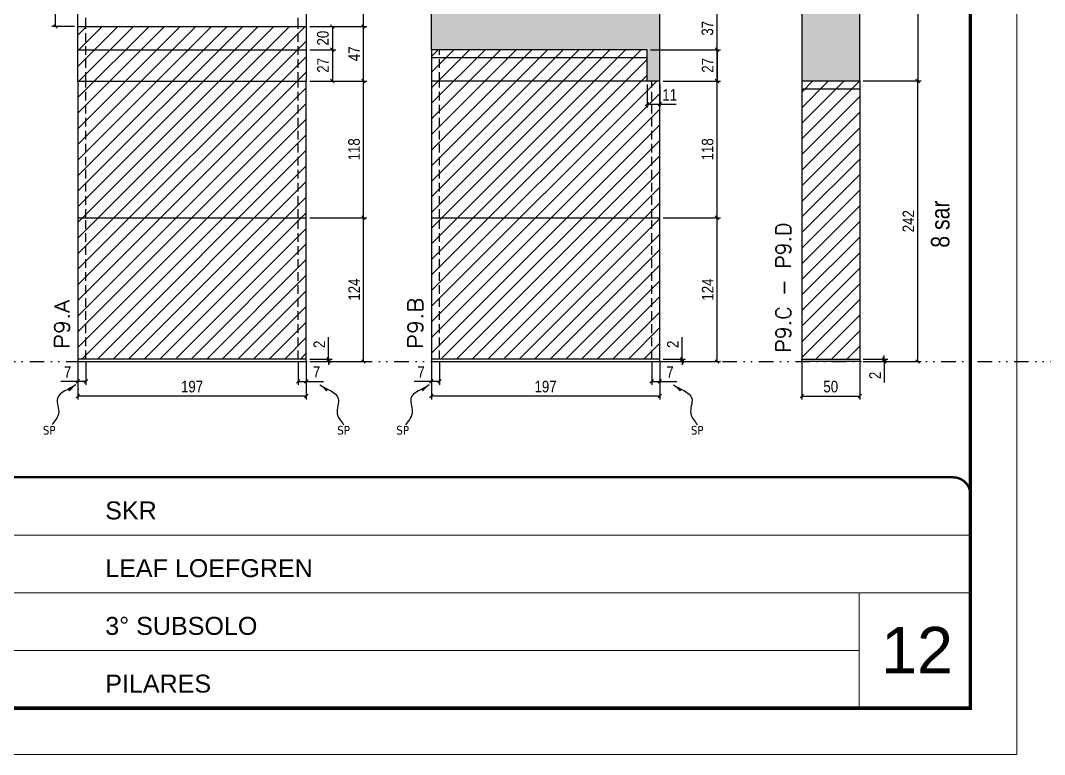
# Model space of a CAD drawing. Header units: millimetres. Extents: x 13777 to 27878, y -21631 to 6985.
# Drawn here: x 19808 to 20691, y 3638 to 4271 of the extents above; entities that cross this region are included whole.
import ezdxf

# ---------------------------------------------------------------- set-up
doc = ezdxf.new("R2010")
doc.units = ezdxf.units.MM
for name, pattern in [('CONTINUO', [0]), ('DASHED', [0.75, 0.5, -0.25]), ('DIVIDE2', [0.625, 0.25, -0.125, 0, -0.125, 0, -0.125]), ('HIDDEN', [0.375, 0.25, -0.125])]:
    doc.linetypes.add(name, pattern=pattern)
for name, color, linetype, lineweight in [('CARIMBO', 255, 'Continuous', 9), ('Folhas', 255, 'Continuous', 9), ('Hachura', 251, 'Continuous', 9), ('SARRAFO DE PRESSAO', 251, 'DASHED', 9), ('Texto Seção', 7, 'Continuous', 15)]:
    doc.layers.add(name, color=color, linetype=linetype, lineweight=lineweight)
for name, color, linetype in [('COTA', 241, 'Continuous'), ('NOMENCLATURA', 7, 'Continuous'), ('Nível', 160, 'Continuous'), ('Painéis', 200, 'Continuous'), ('SARR_2.2x7', 40, 'Continuous'), ('Sarrafo de Pressão', 42, 'HIDDEN'), ('texto', 7, 'Continuous')]:
    doc.layers.add(name, color=color, linetype=linetype)
doc.styles.add('ARIAL', font='arial.ttf')
doc.styles.add('ARIAL_NARROW', font='ARIALN.TTF', dxfattribs={"height": 0.2})
doc.styles.add('COTA TECNICA', font='techl___.ttf', dxfattribs={"height": 10})
doc.styles.add('COTA TECNICA-50', font='techl___.ttf', dxfattribs={"height": 10})
doc.styles.add('REGUA-120', font='ROMANS.shx', dxfattribs={"height": 15})
doc.styles.get("Standard").update_dxf_attribs({"font": 'arial.ttf'})
doc.dimstyles.new('COTA PAINEL-50', dxfattribs={"dimtxt": 10, "dimasz": 3, "dimexe": 3, "dimexo": 3, "dimgap": 3, "dimtad": 1, "dimdec": 1, "dimzin": 12, "dimdsep": 46, "dimtxsty": 'COTA TECNICA-50', "dimblk1": 'OBLIQUE', "dimblk2": 'OBLIQUE', "dimsah": 1, "dimcen": 0.9, "dimclrd": 4, "dimclre": 4, "dimclrt": 240, "dimadec": 1, "dimazin": 3, "dimtfac": 1, "dimtdec": 1, "dimtmove": 0, "dimatfit": 3, "dimfxl": 1, "dimtolj": 1, "dimtzin": 12, "dimarcsym": 0})
doc.dimstyles.new('PAINEL', dxfattribs={"dimtxt": 10, "dimasz": 3, "dimexe": 3, "dimexo": 3, "dimgap": 3, "dimtad": 1, "dimdec": 1, "dimzin": 12, "dimdsep": 46, "dimtxsty": 'COTA TECNICA', "dimblk1": 'OBLIQUE', "dimblk2": 'OBLIQUE', "dimsah": 1, "dimcen": 0.9, "dimclrd": 4, "dimclre": 4, "dimclrt": 240, "dimadec": 1, "dimazin": 3, "dimtfac": 1, "dimtdec": 1, "dimtmove": 0, "dimatfit": 3, "dimfxl": 1, "dimtolj": 1, "dimtzin": 12, "dimarcsym": 0})
doc.dimstyles.get("Standard").update_dxf_attribs({"dimtxt": 0.18, "dimasz": 0.18, "dimexe": 0.18, "dimexo": 0.0625, "dimgap": 0.09, "dimtad": 0, "dimtih": 1, "dimtoh": 1, "dimdec": 4, "dimzin": 0, "dimdsep": 46, "dimtxsty": 'Standard', "dimcen": 0.09, "dimadec": 0, "dimazin": 0, "dimtfac": 1, "dimtdec": 4, "dimtofl": 0, "dimtmove": 0, "dimatfit": 3, "dimfxl": 1, "dimtolj": 1, "dimtzin": 0, "dimarcsym": 0})

# ---------------------------------------------------------------- blocks, each defined once
blk = doc.blocks.new('9999999999')
at = {"color": 30, "linetype": 'CONTINUO'}
for p, q in [((98564.56, 34379.64), (99583.98, 34379.64)), ((98564.56, 34329.83), (99487.98, 34329.83)), ((99583.98, 34329.83), (99487.98, 34329.83)), ((99487.98, 34329.83), (99487.98, 34230.21)), ((98564.56, 34280.02), (99487.98, 34280.02))]:
    blk.add_line(p, q, dxfattribs=at)
at = {"color": 30, "linetype": 'CONTINUO', "const_width": 2}
blk.add_lwpolyline([(99583.98, 34230.21), (99583.98, 34414.45, 0.414214), (99568.98, 34429.45), (98228.98, 34429.45, 0.414214), (98213.98, 34414.45), (98213.98, 34245.21, 0.414214), (98228.98, 34230.21), (99583.98, 34230.21)], format="xyb", dxfattribs=at)
at = {"layer": 'Folhas'}
blk.add_lwpolyline([(98138.98, 34190.21), (99623.98, 34190.21), (99623.98, 35240.21), (98138.98, 35240.21)], close=True, dxfattribs=at)
at = {"layer": 'Folhas', "color": 30, "const_width": 3}
blk.add_lwpolyline([(98213.98, 34230.21), (99583.98, 34230.21), (99583.98, 35200.21), (98213.98, 35200.21)], close=True, dxfattribs=at)
at = {"color": 7, "linetype": 'Continuous', "ltscale": 5, "style": 'ARIAL'}
for s, height, p in [('SKR', 15.483, (98837.68, 34393.13)), ('LEAF LOEFGREN', 15.4829, (98837.68, 34343.32)), ('3° SUBSOLO', 15.483, (98837.68, 34293.51)), ('PILARES', 15.483, (98837.68, 34243.7))]:
    blk.add_text(s, height=height, dxfattribs=at).set_placement(p)
blk = doc.blocks.new('_Oblique')
at = {"color": 0, "linetype": 'ByBlock', "lineweight": -2}
blk.add_line((-0.5, -0.5), (0.5, 0.5), dxfattribs=at)
blk = doc.blocks.new('*D1175')
at = {"layer": 'COTA', "color": 4, "lineweight": -2, "transparency": 16777216}
for p, q in [((19857.09, 3975.86), (19857.09, 3943.97)), ((20054.09, 3975.86), (20054.09, 3943.97)), ((20054.09, 3946.97), (19857.09, 3946.97))]:
    blk.add_line(p, q, dxfattribs=at)
at = {"layer": 'Defpoints', "color": 0, "transparency": 16777216}
for p in [(19857.09, 3978.86), (20054.09, 3978.86), (19857.09, 3946.97)]:
    blk.add_point(p, dxfattribs=at)
at = {"layer": 'COTA', "color": 4, "lineweight": -2, "transparency": 16777216, "xscale": 3, "yscale": 3, "zscale": 3, "rotation": 180}
blk.add_blockref('_Oblique', (19857.09, 3946.97), dxfattribs=at)
at = {"layer": 'COTA', "color": 4, "lineweight": -2, "transparency": 16777216, "xscale": 3, "yscale": 3, "zscale": 3}
blk.add_blockref('_Oblique', (20054.09, 3946.97), dxfattribs=at)
at = {"layer": 'COTA', "color": 240, "transparency": 16777216, "insert": (19955.59, 3955.07), "char_height": 10, "attachment_point": 5, "style": 'COTA TECNICA'}
blk.add_mtext('\\A1;197', dxfattribs=at)
blk = doc.blocks.new('*D1176')
at = {"layer": 'COTA', "color": 4, "lineweight": -2, "transparency": 16777216}
for p, q in [((20047.09, 3975.86), (20047.09, 3956.62)), ((20054.09, 3973.86), (20054.09, 3956.62)), ((20047.09, 3959.62), (20054.09, 3959.62)), ((20054.09, 3959.62), (20068.82, 3959.62))]:
    blk.add_line(p, q, dxfattribs=at)
at = {"layer": 'Defpoints', "color": 0, "transparency": 16777216}
for p in [(20047.09, 3978.86), (20054.09, 3976.86), (20054.09, 3959.62)]:
    blk.add_point(p, dxfattribs=at)
at = {"layer": 'COTA', "color": 4, "lineweight": -2, "transparency": 16777216, "xscale": 3, "yscale": 3, "zscale": 3, "rotation": 180}
blk.add_blockref('_Oblique', (20047.09, 3959.62), dxfattribs=at)
at = {"layer": 'COTA', "color": 4, "lineweight": -2, "transparency": 16777216, "xscale": 3, "yscale": 3, "zscale": 3}
blk.add_blockref('_Oblique', (20054.09, 3959.62), dxfattribs=at)
at = {"layer": 'COTA', "color": 240, "transparency": 16777216, "insert": (20062.95, 3967.69), "char_height": 10, "attachment_point": 5, "style": 'COTA TECNICA-50'}
blk.add_mtext('\\A1;7', dxfattribs=at)
blk = doc.blocks.new('*D1177')
at = {"layer": 'COTA', "color": 4, "lineweight": -2, "transparency": 16777216}
for p, q in [((19864.09, 3975.86), (19864.09, 3956.62)), ((19857.09, 3973.86), (19857.09, 3956.62)), ((19857.09, 3959.62), (19842.35, 3959.62)), ((19864.09, 3959.62), (19857.09, 3959.62))]:
    blk.add_line(p, q, dxfattribs=at)
at = {"layer": 'Defpoints', "color": 0, "transparency": 16777216}
for p in [(19857.09, 3976.86), (19864.09, 3978.86), (19857.09, 3959.62)]:
    blk.add_point(p, dxfattribs=at)
at = {"layer": 'COTA', "color": 4, "lineweight": -2, "transparency": 16777216, "xscale": 3, "yscale": 3, "zscale": 3, "rotation": 180}
blk.add_blockref('_Oblique', (19857.09, 3959.62), dxfattribs=at)
at = {"layer": 'COTA', "color": 4, "lineweight": -2, "transparency": 16777216, "xscale": 3, "yscale": 3, "zscale": 3}
blk.add_blockref('_Oblique', (19864.09, 3959.62), dxfattribs=at)
at = {"layer": 'COTA', "color": 240, "transparency": 16777216, "insert": (19848.22, 3967.69), "char_height": 10, "attachment_point": 5, "style": 'COTA TECNICA-50'}
blk.add_mtext('\\A1;7', dxfattribs=at)
blk = doc.blocks.new('*D1178')
at = {"layer": 'COTA', "color": 4, "lineweight": -2, "transparency": 16777216}
for p, q in [((20073.34, 3978.86), (20073.34, 3997.66)), ((20057.09, 3978.86), (20076.34, 3978.86)), ((20057.09, 3976.86), (20076.34, 3976.86)), ((20073.34, 3976.86), (20073.34, 3978.86)), ((20073.34, 3976.86), (20073.34, 3973.86))]:
    blk.add_line(p, q, dxfattribs=at)
at = {"layer": 'Defpoints', "color": 0, "transparency": 16777216}
for p in [(20054.09, 3978.86), (20054.09, 3976.86), (20073.34, 3976.86)]:
    blk.add_point(p, dxfattribs=at)
at = {"layer": 'COTA', "color": 4, "lineweight": -2, "transparency": 16777216, "xscale": 3, "yscale": 3, "zscale": 3}
for p, rotation in [((20073.34, 3978.86), 270), ((20073.34, 3976.86), 90)]:
    blk.add_blockref('_Oblique', p, dxfattribs=dict(at, rotation=rotation))
at = {"layer": 'COTA', "color": 240, "transparency": 16777216, "insert": (20065.34, 3991.61), "char_height": 10, "attachment_point": 5, "rotation": 90, "style": 'COTA TECNICA-50'}
blk.add_mtext('\\A1;2', dxfattribs=at)
blk = doc.blocks.new('*D1179')
at = {"layer": 'COTA', "color": 4, "lineweight": -2, "transparency": 16777216}
for p, q in [((20057.09, 4218.86), (20106.45, 4218.86)), ((20103.45, 4100.86), (20103.45, 4218.86)), ((20057.09, 4100.86), (20106.45, 4100.86))]:
    blk.add_line(p, q, dxfattribs=at)
at = {"layer": 'Defpoints', "color": 0, "transparency": 16777216}
for p in [(20054.09, 4218.86), (20103.45, 4218.86), (20054.09, 4100.86)]:
    blk.add_point(p, dxfattribs=at)
at = {"layer": 'COTA', "color": 4, "lineweight": -2, "transparency": 16777216, "xscale": 3, "yscale": 3, "zscale": 3}
for p, rotation in [((20103.45, 4218.86), 90), ((20103.45, 4100.86), 270)]:
    blk.add_blockref('_Oblique', p, dxfattribs=dict(at, rotation=rotation))
at = {"layer": 'COTA', "color": 240, "transparency": 16777216, "insert": (20095.36, 4159.86), "char_height": 10, "attachment_point": 5, "rotation": 90, "style": 'COTA TECNICA-50'}
blk.add_mtext('\\A1;118', dxfattribs=at)
blk = doc.blocks.new('*D1187')
at = {"layer": 'COTA', "color": 4, "linetype": 'ByBlock', "lineweight": -2, "transparency": 16777216}
for p, q in [((20057.09, 4100.86), (20106.45, 4100.86)), ((20103.45, 3976.86), (20103.45, 4100.86)), ((20057.09, 3976.86), (20106.45, 3976.86))]:
    blk.add_line(p, q, dxfattribs=at)
at = {"layer": 'Defpoints', "color": 0, "linetype": 'ByBlock', "transparency": 16777216}
for p in [(20054.09, 4100.86), (20103.45, 4100.86), (20054.09, 3976.86)]:
    blk.add_point(p, dxfattribs=at)
at = {"layer": 'COTA', "color": 4, "linetype": 'ByBlock', "lineweight": -2, "transparency": 16777216, "xscale": 3, "yscale": 3, "zscale": 3}
for p, rotation in [((20103.45, 4100.86), 90), ((20103.45, 3976.86), 270)]:
    blk.add_blockref('_Oblique', p, dxfattribs=dict(at, rotation=rotation))
at = {"layer": 'COTA', "color": 240, "linetype": 'ByBlock', "transparency": 16777216, "insert": (20095.38, 4038.86), "char_height": 10, "attachment_point": 5, "rotation": 90, "style": 'COTA TECNICA'}
blk.add_mtext('\\A1;124', dxfattribs=at)
blk = doc.blocks.new('*D1188')
at = {"layer": 'COTA', "color": 4, "linetype": 'ByBlock', "lineweight": -2, "transparency": 16777216}
for p, q in [((20057.09, 4100.86), (20106.45, 4100.86)), ((20103.45, 3976.86), (20103.45, 4100.86)), ((20057.09, 3976.86), (20106.45, 3976.86))]:
    blk.add_line(p, q, dxfattribs=at)
at = {"layer": 'Defpoints', "color": 0, "linetype": 'ByBlock', "transparency": 16777216}
for p in [(20054.09, 4100.86), (20103.45, 4100.86), (20054.09, 3976.86)]:
    blk.add_point(p, dxfattribs=at)
at = {"layer": 'COTA', "color": 4, "linetype": 'ByBlock', "lineweight": -2, "transparency": 16777216, "xscale": 3, "yscale": 3, "zscale": 3}
for p, rotation in [((20103.45, 4100.86), 90), ((20103.45, 3976.86), 270)]:
    blk.add_blockref('_Oblique', p, dxfattribs=dict(at, rotation=rotation))
at = {"layer": 'COTA', "color": 240, "linetype": 'ByBlock', "transparency": 16777216, "insert": (20095.38, 4038.86), "char_height": 10, "attachment_point": 5, "rotation": 90, "style": 'COTA TECNICA'}
blk.add_mtext('\\A1;124', dxfattribs=at)
blk = doc.blocks.new('*D1180')
at = {"layer": 'COTA', "color": 4, "lineweight": -2, "transparency": 16777216}
for p, q in [((20481.52, 3975.86), (20481.52, 3943.97)), ((20531.52, 3975.86), (20531.52, 3943.97)), ((20481.52, 3946.97), (20531.52, 3946.97))]:
    blk.add_line(p, q, dxfattribs=at)
at = {"layer": 'Defpoints', "color": 0, "transparency": 16777216}
for p in [(20481.52, 3978.86), (20531.52, 3978.86), (20531.52, 3946.97)]:
    blk.add_point(p, dxfattribs=at)
at = {"layer": 'COTA', "color": 4, "lineweight": -2, "transparency": 16777216, "xscale": 3, "yscale": 3, "zscale": 3, "rotation": 180}
blk.add_blockref('_Oblique', (20481.52, 3946.97), dxfattribs=at)
at = {"layer": 'COTA', "color": 4, "lineweight": -2, "transparency": 16777216, "xscale": 3, "yscale": 3, "zscale": 3}
blk.add_blockref('_Oblique', (20531.52, 3946.97), dxfattribs=at)
at = {"layer": 'COTA', "color": 240, "transparency": 16777216, "insert": (20506.52, 3955.08), "char_height": 10, "attachment_point": 5, "style": 'COTA TECNICA'}
blk.add_mtext('\\A1;50', dxfattribs=at)
blk = doc.blocks.new('*D1181')
at = {"layer": 'COTA', "color": 4, "lineweight": -2, "transparency": 16777216}
for p, q in [((20534.52, 3978.86), (20555.71, 3978.86)), ((20534.52, 3976.86), (20555.71, 3976.86)), ((20552.71, 3978.86), (20552.71, 3981.86)), ((20552.71, 3978.86), (20552.71, 3976.86)), ((20552.71, 3976.86), (20552.71, 3958.75))]:
    blk.add_line(p, q, dxfattribs=at)
at = {"layer": 'Defpoints', "color": 0, "transparency": 16777216}
for p in [(20531.52, 3978.86), (20531.52, 3976.86), (20552.71, 3978.86)]:
    blk.add_point(p, dxfattribs=at)
at = {"layer": 'COTA', "color": 4, "lineweight": -2, "transparency": 16777216, "xscale": 3, "yscale": 3, "zscale": 3}
for p, rotation in [((20552.71, 3978.86), 270), ((20552.71, 3976.86), 90)]:
    blk.add_blockref('_Oblique', p, dxfattribs=dict(at, rotation=rotation))
at = {"layer": 'COTA', "color": 240, "transparency": 16777216, "insert": (20544.71, 3964.8), "char_height": 10, "attachment_point": 5, "rotation": 90, "style": 'COTA TECNICA-50'}
blk.add_mtext('\\A1;2', dxfattribs=at)
blk = doc.blocks.new('*D1189')
at = {"layer": 'COTA', "color": 4, "linetype": 'ByBlock', "lineweight": -2, "transparency": 16777216}
for p, q in [((20534.52, 4365.86), (20584.51, 4365.86)), ((20581.51, 4365.86), (20581.51, 4218.88)), ((20534.52, 4218.88), (20584.51, 4218.88))]:
    blk.add_line(p, q, dxfattribs=at)
at = {"layer": 'Defpoints', "color": 0, "linetype": 'ByBlock', "transparency": 16777216}
for p in [(20531.52, 4365.86), (20531.52, 4218.88), (20581.51, 4218.88)]:
    blk.add_point(p, dxfattribs=at)
at = {"layer": 'COTA', "color": 4, "linetype": 'ByBlock', "lineweight": -2, "transparency": 16777216, "xscale": 3, "yscale": 3, "zscale": 3}
for p, rotation in [((20581.51, 4365.86), 90), ((20581.51, 4218.88), 270)]:
    blk.add_blockref('_Oblique', p, dxfattribs=dict(at, rotation=rotation))
at = {"layer": 'COTA', "color": 240, "linetype": 'ByBlock', "transparency": 16777216, "insert": (20573.43, 4292.37), "char_height": 10, "attachment_point": 5, "rotation": 90, "style": 'COTA TECNICA'}
blk.add_mtext('\\A1;147', dxfattribs=at)
blk = doc.blocks.new('*D1182')
at = {"layer": 'COTA', "color": 4, "lineweight": -2, "transparency": 16777216}
for p, q in [((20534.52, 4218.88), (20584.51, 4218.88)), ((20581.51, 3976.86), (20581.51, 4218.88)), ((20534.52, 3976.86), (20584.51, 3976.86))]:
    blk.add_line(p, q, dxfattribs=at)
at = {"layer": 'Defpoints', "color": 0, "transparency": 16777216}
for p in [(20531.52, 4218.88), (20581.51, 4218.88), (20531.52, 3976.86)]:
    blk.add_point(p, dxfattribs=at)
at = {"layer": 'COTA', "color": 4, "lineweight": -2, "transparency": 16777216, "xscale": 3, "yscale": 3, "zscale": 3}
for p, rotation in [((20581.51, 4218.88), 90), ((20581.51, 3976.86), 270)]:
    blk.add_blockref('_Oblique', p, dxfattribs=dict(at, rotation=rotation))
at = {"layer": 'COTA', "color": 240, "transparency": 16777216, "insert": (20573.43, 4097.87), "char_height": 10, "attachment_point": 5, "rotation": 90, "style": 'COTA TECNICA-50'}
blk.add_mtext('\\A1;242', dxfattribs=at)
blk = doc.blocks.new('*D1190')
at = {"layer": 'COTA', "color": 4, "lineweight": -2, "transparency": 16777216}
for p, q in [((20057.09, 4265.86), (20106.45, 4265.86)), ((20103.45, 4218.86), (20103.45, 4265.86)), ((20057.09, 4218.86), (20106.45, 4218.86))]:
    blk.add_line(p, q, dxfattribs=at)
at = {"layer": 'Defpoints', "color": 0, "transparency": 16777216}
for p in [(20054.09, 4265.86), (20103.45, 4265.86), (20054.09, 4218.86)]:
    blk.add_point(p, dxfattribs=at)
at = {"layer": 'COTA', "color": 4, "lineweight": -2, "transparency": 16777216, "xscale": 3, "yscale": 3, "zscale": 3}
for p, rotation in [((20103.45, 4265.86), 90), ((20103.45, 4218.86), 270)]:
    blk.add_blockref('_Oblique', p, dxfattribs=dict(at, rotation=rotation))
at = {"layer": 'COTA', "color": 240, "transparency": 16777216, "insert": (20095.38, 4242.36), "char_height": 10, "attachment_point": 5, "rotation": 90, "style": 'COTA TECNICA'}
blk.add_mtext('\\A1;47', dxfattribs=at)
blk = doc.blocks.new('*D1191')
at = {"layer": 'COTA', "color": 4, "lineweight": -2, "transparency": 16777216}
for p, q in [((20057.09, 4328.79), (20106.45, 4328.79)), ((20103.45, 4265.86), (20103.45, 4328.79)), ((20057.09, 4265.86), (20106.45, 4265.86))]:
    blk.add_line(p, q, dxfattribs=at)
at = {"layer": 'Defpoints', "color": 0, "transparency": 16777216}
for p in [(20054.09, 4328.79), (20103.45, 4328.79), (20054.09, 4265.86)]:
    blk.add_point(p, dxfattribs=at)
at = {"layer": 'COTA', "color": 4, "lineweight": -2, "transparency": 16777216, "xscale": 3, "yscale": 3, "zscale": 3}
for p, rotation in [((20103.45, 4328.79), 90), ((20103.45, 4265.86), 270)]:
    blk.add_blockref('_Oblique', p, dxfattribs=dict(at, rotation=rotation))
at = {"layer": 'COTA', "color": 240, "transparency": 16777216, "insert": (20095.32, 4297.32), "char_height": 10, "attachment_point": 5, "rotation": 90, "style": 'COTA TECNICA'}
blk.add_mtext('\\A1;62.9', dxfattribs=at)
blk = doc.blocks.new('*D1193')
at = {"layer": 'COTA', "color": 4, "lineweight": -2, "transparency": 16777216}
for p, q in [((19888.09, 4343.41), (19834.76, 4343.41)), ((19837.76, 4265.86), (19837.76, 4343.41)), ((19854.09, 4265.86), (19834.76, 4265.86))]:
    blk.add_line(p, q, dxfattribs=at)
at = {"layer": 'Defpoints', "color": 0, "transparency": 16777216}
for p in [(19837.76, 4343.41), (19891.09, 4343.41), (19857.09, 4265.86)]:
    blk.add_point(p, dxfattribs=at)
at = {"layer": 'COTA', "color": 4, "lineweight": -2, "transparency": 16777216, "xscale": 3, "yscale": 3, "zscale": 3}
for p, rotation in [((19837.76, 4343.41), 90), ((19837.76, 4265.86), 270)]:
    blk.add_blockref('_Oblique', p, dxfattribs=dict(at, rotation=rotation))
at = {"layer": 'COTA', "color": 240, "transparency": 16777216, "insert": (19829.66, 4304.64), "char_height": 10, "attachment_point": 5, "rotation": 90, "style": 'COTA TECNICA'}
blk.add_mtext('\\A1;77.6', dxfattribs=at)
blk = doc.blocks.new('*D1197')
at = {"layer": 'COTA', "color": 4, "lineweight": -2, "transparency": 16777216}
for p, q in [((20057.09, 4265.86), (20079.59, 4265.86)), ((20076.59, 4265.86), (20076.59, 4245.86)), ((20057.09, 4245.86), (20079.59, 4245.86))]:
    blk.add_line(p, q, dxfattribs=at)
at = {"layer": 'Defpoints', "color": 0, "transparency": 16777216}
for p in [(20054.09, 4265.86), (20054.09, 4245.86), (20076.59, 4245.86)]:
    blk.add_point(p, dxfattribs=at)
at = {"layer": 'COTA', "color": 4, "lineweight": -2, "transparency": 16777216, "xscale": 3, "yscale": 3, "zscale": 3}
for p, rotation in [((20076.59, 4265.86), 90), ((20076.59, 4245.86), 270)]:
    blk.add_blockref('_Oblique', p, dxfattribs=dict(at, rotation=rotation))
at = {"layer": 'COTA', "color": 240, "transparency": 16777216, "insert": (20068.49, 4255.86), "char_height": 10, "attachment_point": 5, "rotation": 90, "style": 'COTA TECNICA'}
blk.add_mtext('\\A1;20', dxfattribs=at)
blk = doc.blocks.new('*D1198')
at = {"layer": 'COTA', "color": 4, "lineweight": -2, "transparency": 16777216}
for p, q in [((20057.09, 4245.86), (20079.59, 4245.86)), ((20076.59, 4245.86), (20076.59, 4218.86)), ((20057.09, 4218.86), (20079.59, 4218.86))]:
    blk.add_line(p, q, dxfattribs=at)
at = {"layer": 'Defpoints', "color": 0, "transparency": 16777216}
for p in [(20054.09, 4245.86), (20054.09, 4218.86), (20076.59, 4218.86)]:
    blk.add_point(p, dxfattribs=at)
at = {"layer": 'COTA', "color": 4, "lineweight": -2, "transparency": 16777216, "xscale": 3, "yscale": 3, "zscale": 3}
for p, rotation in [((20076.59, 4245.86), 90), ((20076.59, 4218.86), 270)]:
    blk.add_blockref('_Oblique', p, dxfattribs=dict(at, rotation=rotation))
at = {"layer": 'COTA', "color": 240, "transparency": 16777216, "insert": (20068.52, 4232.36), "char_height": 10, "attachment_point": 5, "rotation": 90, "style": 'COTA TECNICA'}
blk.add_mtext('\\A1;27', dxfattribs=at)
blk = doc.blocks.new('*D1199')
at = {"layer": 'COTA', "color": 4, "lineweight": -2, "transparency": 16777216}
for p, q in [((20162.03, 3975.86), (20162.03, 3943.97)), ((20359.03, 3975.86), (20359.03, 3943.97)), ((20359.03, 3946.97), (20162.03, 3946.97))]:
    blk.add_line(p, q, dxfattribs=at)
at = {"layer": 'Defpoints', "color": 0, "transparency": 16777216}
for p in [(20162.03, 3978.86), (20359.03, 3978.86), (20162.03, 3946.97)]:
    blk.add_point(p, dxfattribs=at)
at = {"layer": 'COTA', "color": 4, "lineweight": -2, "transparency": 16777216, "xscale": 3, "yscale": 3, "zscale": 3, "rotation": 180}
blk.add_blockref('_Oblique', (20162.03, 3946.97), dxfattribs=at)
at = {"layer": 'COTA', "color": 4, "lineweight": -2, "transparency": 16777216, "xscale": 3, "yscale": 3, "zscale": 3}
blk.add_blockref('_Oblique', (20359.03, 3946.97), dxfattribs=at)
at = {"layer": 'COTA', "color": 240, "transparency": 16777216, "insert": (20260.53, 3955.07), "char_height": 10, "attachment_point": 5, "style": 'COTA TECNICA'}
blk.add_mtext('\\A1;197', dxfattribs=at)
blk = doc.blocks.new('*D1200')
at = {"layer": 'COTA', "color": 4, "lineweight": -2, "transparency": 16777216}
for p, q in [((20352.03, 3975.86), (20352.03, 3956.62)), ((20359.03, 3973.86), (20359.03, 3956.62)), ((20352.03, 3959.62), (20359.03, 3959.62)), ((20359.03, 3959.62), (20373.76, 3959.62))]:
    blk.add_line(p, q, dxfattribs=at)
at = {"layer": 'Defpoints', "color": 0, "transparency": 16777216}
for p in [(20352.03, 3978.86), (20359.03, 3976.86), (20359.03, 3959.62)]:
    blk.add_point(p, dxfattribs=at)
at = {"layer": 'COTA', "color": 4, "lineweight": -2, "transparency": 16777216, "xscale": 3, "yscale": 3, "zscale": 3, "rotation": 180}
blk.add_blockref('_Oblique', (20352.03, 3959.62), dxfattribs=at)
at = {"layer": 'COTA', "color": 4, "lineweight": -2, "transparency": 16777216, "xscale": 3, "yscale": 3, "zscale": 3}
blk.add_blockref('_Oblique', (20359.03, 3959.62), dxfattribs=at)
at = {"layer": 'COTA', "color": 240, "transparency": 16777216, "insert": (20367.89, 3967.69), "char_height": 10, "attachment_point": 5, "style": 'COTA TECNICA-50'}
blk.add_mtext('\\A1;7', dxfattribs=at)
blk = doc.blocks.new('*D1201')
at = {"layer": 'COTA', "color": 4, "lineweight": -2, "transparency": 16777216}
for p, q in [((20169.03, 3975.86), (20169.03, 3956.62)), ((20162.03, 3973.86), (20162.03, 3956.62)), ((20162.03, 3959.62), (20147.3, 3959.62)), ((20169.03, 3959.62), (20162.03, 3959.62))]:
    blk.add_line(p, q, dxfattribs=at)
at = {"layer": 'Defpoints', "color": 0, "transparency": 16777216}
for p in [(20162.03, 3976.86), (20169.03, 3978.86), (20162.03, 3959.62)]:
    blk.add_point(p, dxfattribs=at)
at = {"layer": 'COTA', "color": 4, "lineweight": -2, "transparency": 16777216, "xscale": 3, "yscale": 3, "zscale": 3, "rotation": 180}
blk.add_blockref('_Oblique', (20162.03, 3959.62), dxfattribs=at)
at = {"layer": 'COTA', "color": 4, "lineweight": -2, "transparency": 16777216, "xscale": 3, "yscale": 3, "zscale": 3}
blk.add_blockref('_Oblique', (20169.03, 3959.62), dxfattribs=at)
at = {"layer": 'COTA', "color": 240, "transparency": 16777216, "insert": (20153.16, 3967.69), "char_height": 10, "attachment_point": 5, "style": 'COTA TECNICA-50'}
blk.add_mtext('\\A1;7', dxfattribs=at)
blk = doc.blocks.new('*D1202')
at = {"layer": 'COTA', "color": 4, "lineweight": -2, "transparency": 16777216}
for p, q in [((20378.28, 3978.86), (20378.28, 3997.66)), ((20362.03, 3978.86), (20381.28, 3978.86)), ((20362.03, 3976.86), (20381.28, 3976.86)), ((20378.28, 3976.86), (20378.28, 3978.86)), ((20378.28, 3976.86), (20378.28, 3973.86))]:
    blk.add_line(p, q, dxfattribs=at)
at = {"layer": 'Defpoints', "color": 0, "transparency": 16777216}
for p in [(20359.03, 3978.86), (20359.03, 3976.86), (20378.28, 3976.86)]:
    blk.add_point(p, dxfattribs=at)
at = {"layer": 'COTA', "color": 4, "lineweight": -2, "transparency": 16777216, "xscale": 3, "yscale": 3, "zscale": 3}
for p, rotation in [((20378.28, 3978.86), 270), ((20378.28, 3976.86), 90)]:
    blk.add_blockref('_Oblique', p, dxfattribs=dict(at, rotation=rotation))
at = {"layer": 'COTA', "color": 240, "transparency": 16777216, "insert": (20370.28, 3991.61), "char_height": 10, "attachment_point": 5, "rotation": 90, "style": 'COTA TECNICA-50'}
blk.add_mtext('\\A1;2', dxfattribs=at)
blk = doc.blocks.new('*D1205')
at = {"layer": 'COTA', "color": 4, "lineweight": -2, "transparency": 16777216}
for p, q in [((20351.03, 4245.86), (20411.39, 4245.86)), ((20408.39, 4245.86), (20408.39, 4218.86)), ((20362.03, 4218.86), (20411.39, 4218.86))]:
    blk.add_line(p, q, dxfattribs=at)
at = {"layer": 'Defpoints', "color": 0, "transparency": 16777216}
for p in [(20348.03, 4245.86), (20359.03, 4218.86), (20408.39, 4218.86)]:
    blk.add_point(p, dxfattribs=at)
at = {"layer": 'COTA', "color": 4, "lineweight": -2, "transparency": 16777216, "xscale": 3, "yscale": 3, "zscale": 3}
for p, rotation in [((20408.39, 4245.86), 90), ((20408.39, 4218.86), 270)]:
    blk.add_blockref('_Oblique', p, dxfattribs=dict(at, rotation=rotation))
at = {"layer": 'COTA', "color": 240, "transparency": 16777216, "insert": (20400.32, 4232.36), "char_height": 10, "attachment_point": 5, "rotation": 90, "style": 'COTA TECNICA-50'}
blk.add_mtext('\\A1;27', dxfattribs=at)
blk = doc.blocks.new('*D1203')
at = {"layer": 'COTA', "color": 4, "lineweight": -2, "transparency": 16777216}
for p, q in [((20362.03, 4218.86), (20411.39, 4218.86)), ((20408.39, 4100.86), (20408.39, 4218.86)), ((20362.03, 4100.86), (20411.39, 4100.86))]:
    blk.add_line(p, q, dxfattribs=at)
at = {"layer": 'Defpoints', "color": 0, "transparency": 16777216}
for p in [(20359.03, 4218.86), (20408.39, 4218.86), (20359.03, 4100.86)]:
    blk.add_point(p, dxfattribs=at)
at = {"layer": 'COTA', "color": 4, "lineweight": -2, "transparency": 16777216, "xscale": 3, "yscale": 3, "zscale": 3}
for p, rotation in [((20408.39, 4218.86), 90), ((20408.39, 4100.86), 270)]:
    blk.add_blockref('_Oblique', p, dxfattribs=dict(at, rotation=rotation))
at = {"layer": 'COTA', "color": 240, "transparency": 16777216, "insert": (20400.3, 4159.86), "char_height": 10, "attachment_point": 5, "rotation": 90, "style": 'COTA TECNICA-50'}
blk.add_mtext('\\A1;118', dxfattribs=at)
blk = doc.blocks.new('*D1204')
at = {"layer": 'COTA', "color": 4, "lineweight": -2, "transparency": 16777216}
for p, q in [((20351.03, 4245.86), (20411.39, 4245.86)), ((20408.39, 4218.86), (20408.39, 4245.86)), ((20362.03, 4218.86), (20411.39, 4218.86))]:
    blk.add_line(p, q, dxfattribs=at)
at = {"layer": 'Defpoints', "color": 0, "transparency": 16777216}
for p in [(20348.03, 4245.86), (20408.39, 4245.86), (20359.03, 4218.86)]:
    blk.add_point(p, dxfattribs=at)
at = {"layer": 'COTA', "color": 4, "lineweight": -2, "transparency": 16777216, "xscale": 3, "yscale": 3, "zscale": 3}
for p, rotation in [((20408.39, 4245.86), 90), ((20408.39, 4218.86), 270)]:
    blk.add_blockref('_Oblique', p, dxfattribs=dict(at, rotation=rotation))
at = {"layer": 'COTA', "color": 240, "transparency": 16777216, "insert": (20400.32, 4232.36), "char_height": 10, "attachment_point": 5, "rotation": 90, "style": 'COTA TECNICA-50'}
blk.add_mtext('\\A1;27', dxfattribs=at)
blk = doc.blocks.new('*D1206')
at = {"layer": 'COTA', "color": 4, "linetype": 'ByBlock', "lineweight": -2, "transparency": 16777216}
for p, q in [((20362.03, 4100.86), (20411.39, 4100.86)), ((20408.39, 3976.86), (20408.39, 4100.86)), ((20362.03, 3976.86), (20411.39, 3976.86))]:
    blk.add_line(p, q, dxfattribs=at)
at = {"layer": 'Defpoints', "color": 0, "linetype": 'ByBlock', "transparency": 16777216}
for p in [(20359.03, 4100.86), (20408.39, 4100.86), (20359.03, 3976.86)]:
    blk.add_point(p, dxfattribs=at)
at = {"layer": 'COTA', "color": 4, "linetype": 'ByBlock', "lineweight": -2, "transparency": 16777216, "xscale": 3, "yscale": 3, "zscale": 3}
for p, rotation in [((20408.39, 4100.86), 90), ((20408.39, 3976.86), 270)]:
    blk.add_blockref('_Oblique', p, dxfattribs=dict(at, rotation=rotation))
at = {"layer": 'COTA', "color": 240, "linetype": 'ByBlock', "transparency": 16777216, "insert": (20400.32, 4038.86), "char_height": 10, "attachment_point": 5, "rotation": 90, "style": 'COTA TECNICA'}
blk.add_mtext('\\A1;124', dxfattribs=at)
blk = doc.blocks.new('*D1207')
at = {"layer": 'COTA', "color": 4, "linetype": 'ByBlock', "lineweight": -2, "transparency": 16777216}
for p, q in [((20362.03, 4100.86), (20411.39, 4100.86)), ((20408.39, 3976.86), (20408.39, 4100.86)), ((20362.03, 3976.86), (20411.39, 3976.86))]:
    blk.add_line(p, q, dxfattribs=at)
at = {"layer": 'Defpoints', "color": 0, "linetype": 'ByBlock', "transparency": 16777216}
for p in [(20359.03, 4100.86), (20408.39, 4100.86), (20359.03, 3976.86)]:
    blk.add_point(p, dxfattribs=at)
at = {"layer": 'COTA', "color": 4, "linetype": 'ByBlock', "lineweight": -2, "transparency": 16777216, "xscale": 3, "yscale": 3, "zscale": 3}
for p, rotation in [((20408.39, 4100.86), 90), ((20408.39, 3976.86), 270)]:
    blk.add_blockref('_Oblique', p, dxfattribs=dict(at, rotation=rotation))
at = {"layer": 'COTA', "color": 240, "linetype": 'ByBlock', "transparency": 16777216, "insert": (20400.32, 4038.86), "char_height": 10, "attachment_point": 5, "rotation": 90, "style": 'COTA TECNICA'}
blk.add_mtext('\\A1;124', dxfattribs=at)
blk = doc.blocks.new('*D1209')
at = {"layer": 'COTA', "color": 4, "lineweight": -2, "transparency": 16777216}
for p, q in [((20362.03, 4282.86), (20411.39, 4282.86)), ((20408.39, 4245.86), (20408.39, 4282.86)), ((20351.03, 4245.86), (20411.39, 4245.86))]:
    blk.add_line(p, q, dxfattribs=at)
at = {"layer": 'Defpoints', "color": 0, "transparency": 16777216}
for p in [(20359.03, 4282.86), (20408.39, 4282.86), (20348.03, 4245.86)]:
    blk.add_point(p, dxfattribs=at)
at = {"layer": 'COTA', "color": 4, "lineweight": -2, "transparency": 16777216, "xscale": 3, "yscale": 3, "zscale": 3}
for p, rotation in [((20408.39, 4282.86), 90), ((20408.39, 4245.86), 270)]:
    blk.add_blockref('_Oblique', p, dxfattribs=dict(at, rotation=rotation))
at = {"layer": 'COTA', "color": 240, "transparency": 16777216, "insert": (20400.17, 4264.36), "char_height": 10, "attachment_point": 5, "rotation": 90, "style": 'COTA TECNICA'}
blk.add_mtext('\\A1;37', dxfattribs=at)
blk = doc.blocks.new('*D1210')
at = {"layer": 'COTA', "color": 4, "lineweight": -2, "transparency": 16777216}
for p, q in [((20348.03, 4215.86), (20348.03, 4195.86)), ((20359.03, 4215.86), (20359.03, 4195.86)), ((20348.03, 4198.86), (20359.03, 4198.86)), ((20359.03, 4198.86), (20373.11, 4198.86))]:
    blk.add_line(p, q, dxfattribs=at)
at = {"layer": 'Defpoints', "color": 0, "transparency": 16777216}
for p in [(20348.03, 4218.86), (20359.03, 4218.86), (20359.03, 4198.86)]:
    blk.add_point(p, dxfattribs=at)
at = {"layer": 'COTA', "color": 4, "lineweight": -2, "transparency": 16777216, "xscale": 3, "yscale": 3, "zscale": 3, "rotation": 180}
blk.add_blockref('_Oblique', (20348.03, 4198.86), dxfattribs=at)
at = {"layer": 'COTA', "color": 4, "lineweight": -2, "transparency": 16777216, "xscale": 3, "yscale": 3, "zscale": 3}
blk.add_blockref('_Oblique', (20359.03, 4198.86), dxfattribs=at)
at = {"layer": 'COTA', "color": 240, "transparency": 16777216, "insert": (20367.57, 4206.92), "char_height": 10, "attachment_point": 5, "style": 'COTA TECNICA'}
blk.add_mtext('\\A1;11', dxfattribs=at)

msp = doc.modelspace()

# ---------------------------------------------------------------- hatches: boundary and pattern name
at = {"layer": 'COTA'}
h = msp.add_hatch(dxfattribs=at)
h.set_pattern_fill('AR-CONC', color=256, scale=0.03)
h.set_pattern_definition([(50, (1666.773, 53), (5.4655401, -0.4781726), [0.5715, -6.2865]), (355, (1666.773, 53), (-1.0573026, 5.7317054), [0.4572, -5.0292175]), (100.451445, (1667.2285, 52.96), (4.4082374, 5.2535326), [0.4857003, -5.3427073]), (46.1842, (1666.773, 54.524), (8.1323712, -1.2612698), [0.85725, -9.42975]), (96.635558, (1667.451, 54.419), (7.122124, 7.4227837), [0.7285507, -8.0140682]), (351.18415, (1666.773, 54.524), (7.122124, 7.4227837), [0.685799, -7.543792]), (21, (1667.535, 54.143), (4.5484317, -3.0679559), [0.5715, -6.2865]), (326, (1667.535, 54.143), (1.8540609, 5.525639), [0.4572, -5.0292]), (71.451445, (1667.914, 53.8873), (6.4024926, 2.457683), [0.4857003, -5.3426981]), (37.5, (1666.773, 53), (0.0926581, 2.53665117), [0, -4.96824, 0, -5.1054, 0, -5.04825]), (7.5, (1666.773, 53), (2.00458988, 3.00541724), [0, -2.91084, 0, -4.85394, 0, -1.92405]), (327.5, (1665.0738, 53), (4.06771786, -0.17186232), [0, -1.905, 0, -5.9436, 0, -7.8867]), (317.5, (1664.3118, 53), (4.44387544, 0.7627947), [0, -2.4765, 0, -3.94716, 0, -5.6007])])
h.paths.add_polyline_path([(20531.52, 4365.86), (20481.52, 4365.86), (20481.52, 4218.88), (20531.52, 4218.88)])
h = msp.add_hatch(dxfattribs=at)
h.set_pattern_fill('AR-CONC', color=256, scale=0.03)
h.paths.add_polyline_path([(20348.03, 4245.86), (20348.03, 4218.86), (20359.03, 4218.86), (20359.03, 4282.86), (20162.03, 4282.86), (20162.03, 4245.86)])
at = {"layer": 'Hachura', "linetype": 'ByBlock'}
h = msp.add_hatch(dxfattribs=at)
h.set_pattern_fill('ANSI31', color=256, scale=3)
h.paths.add_polyline_path([(20054.09, 4245.86), (20054.09, 4265.86), (19857.09, 4265.86), (19857.09, 4245.86)])
h.paths.add_polyline_path([(20054.09, 4218.86), (20054.09, 4245.86), (19857.09, 4245.86), (19857.09, 4218.86)])
h.paths.add_polyline_path([(20054.09, 4218.86), (19857.09, 4218.86), (19857.09, 4100.86), (20054.09, 4100.86)])
h.paths.add_polyline_path([(20054.09, 4100.86), (19857.09, 4100.86), (19857.09, 3978.86), (20054.09, 3978.86)])
h = msp.add_hatch(dxfattribs=at)
h.set_pattern_fill('ANSI31', color=256, scale=3)
h.paths.add_polyline_path([(20162.03, 4245.86), (20162.03, 4218.86), (20348.03, 4218.86), (20348.03, 4245.86)])
h.paths.add_polyline_path([(20359.03, 4100.86), (20359.03, 4218.86), (20162.03, 4218.86), (20162.03, 4100.86)])
h.paths.add_polyline_path([(20162.03, 4100.86), (20162.03, 3978.86), (20359.03, 3978.86), (20359.03, 4100.86)])
h = msp.add_hatch(dxfattribs=at)
h.set_pattern_fill('ANSI31', color=256, scale=3)
h.paths.add_polyline_path([(20481.52, 4218.88), (20481.52, 4211.88), (20531.52, 4211.88), (20531.52, 4218.88)])
h.paths.add_polyline_path([(20531.52, 4211.88), (20481.52, 4211.88), (20481.52, 3978.86), (20531.52, 3978.86)])

# ---------------------------------------------------------------- linework, layer by layer
at = {"layer": 'COTA', "linetype": 'ByBlock'}
for p, q in [((20162.03, 4245.86), (20162.03, 4282.86)), ((20359.03, 4218.86), (20359.03, 4282.86))]:
    msp.add_line(p, q, dxfattribs=at)
msp.add_lwpolyline([(20481.52, 4218.88), (20531.52, 4218.88), (20531.52, 4365.86), (20481.52, 4365.86)], close=True, dxfattribs=at)
at = {"layer": 'Nível', "color": 4, "linetype": 'DIVIDE2', "ltscale": 50}
msp.add_line((13777.11, 3976.86), (21531.15, 3976.86), dxfattribs=at)
at = {"layer": 'Painéis'}
for p, q in [((20054.09, 4328.79), (20054.09, 4218.86)), ((19857.09, 4218.86), (19857.09, 4281.86)), ((19857.09, 4265.86), (20054.09, 4265.86)), ((19857.09, 4245.86), (20054.09, 4245.86)), ((20348.03, 4245.86), (20162.03, 4245.86)), ((20162.03, 4245.86), (20162.03, 3978.86)), ((20348.03, 4218.86), (20348.03, 4245.86)), ((19857.09, 4218.86), (20054.09, 4218.86)), ((19857.09, 4218.86), (19857.09, 3978.86)), ((20054.09, 3978.86), (20054.09, 4218.86)), ((20359.03, 4218.86), (20162.03, 4218.86)), ((20359.03, 3978.86), (20359.03, 4218.86)), ((20481.52, 4218.88), (20481.52, 3978.86)), ((20481.52, 4218.88), (20531.52, 4218.88)), ((20531.52, 4218.88), (20531.52, 3978.86)), ((19857.09, 4100.86), (20054.09, 4100.86)), ((20162.03, 4100.86), (20359.03, 4100.86)), ((20481.52, 3978.86), (20531.52, 3978.86)), ((20481.52, 3978.86), (20531.52, 3978.86)), ((20481.52, 3976.86), (20481.52, 3978.86)), ((20531.52, 3976.86), (20481.52, 3976.86)), ((20531.52, 3978.86), (20531.52, 3976.86))]:
    msp.add_line(p, q, dxfattribs=at)
for points in [[(20054.09, 3978.86), (19857.09, 3978.86), (19857.09, 3976.86), (20054.09, 3976.86)], [(20359.03, 3978.86), (20162.03, 3978.86), (20162.03, 3976.86), (20359.03, 3976.86)]]:
    msp.add_lwpolyline(points, close=True, dxfattribs=at)
at = {"layer": 'SARR_2.2x7'}
for p, q in [((20348.03, 4238.86), (20162.03, 4238.86)), ((20531.52, 4211.88), (20481.52, 4211.88))]:
    msp.add_line(p, q, dxfattribs=at)
at = {"layer": 'Sarrafo de Pressão', "ltscale": 30}
for p, q in [((20047.09, 4265.86), (20047.09, 4329.42)), ((19864.09, 4265.86), (19864.09, 4281.86)), ((19864.09, 4218.86), (19864.09, 4265.86)), ((20047.09, 4218.86), (20047.09, 4265.86)), ((20169.03, 4218.86), (20169.03, 4245.86)), ((19864.09, 4100.86), (19864.09, 4218.86)), ((20047.09, 4100.86), (20047.09, 4218.86)), ((20169.03, 4100.86), (20169.03, 4218.86)), ((20352.03, 4100.86), (20352.03, 4218.86)), ((19864.09, 3978.86), (19864.09, 4100.86)), ((20047.09, 3978.86), (20047.09, 4100.86)), ((20169.03, 3978.86), (20169.03, 4100.86)), ((20352.03, 3978.86), (20352.03, 4100.86))]:
    msp.add_line(p, q, dxfattribs=at)

# ---------------------------------------------------------------- block references
at = {"layer": 'SARRAFO DE PRESSAO', "color": 6, "linetype": 'ByBlock'}
msp.add_blockref('9999999999', (-78957.01, -30552.63), dxfattribs=at)

# ---------------------------------------------------------------- texts
at = {"layer": 'CARIMBO', "style": 'ARIAL'}
msp.add_text('12', height=40, dxfattribs=at).set_placement((20549.83, 3707.72))
at = {"layer": 'NOMENCLATURA', "style": 'ARIAL_NARROW'}
msp.add_text('8 sar', height=16, rotation=90, dxfattribs=at).set_placement((20608.9, 4074.98))
at = {"layer": 'texto', "color": 0, "char_height": 7.5, "attachment_point": 5}
for insert in [(19832.31, 3917.37), (20086.33, 3917.37), (20137.25, 3917.37), (20391.27, 3917.37)]:
    msp.add_mtext('{\\fTahoma|b0|i0|c0|p34;\\C4;SP}', dxfattribs=dict(at, insert=insert))
at = {"layer": 'Texto Seção', "style": 'REGUA-120', "width": 1.1}
for s, p in [('P9.A', (19849.84, 3987.62)), ('P9.B', (20154.78, 3987.62))]:
    msp.add_text(s, height=13, rotation=90, dxfattribs=at).set_placement(p)
at = {"layer": 'Texto Seção', "insert": (20472.07, 3984.27), "char_height": 13, "width": 370.6998, "attachment_point": 7, "rotation": 90, "style": 'REGUA-120'}
msp.add_mtext('P9.C - P9.D', dxfattribs=at)

# ---------------------------------------------------------------- dimensions: what is measured, and where the dimension line sits
at = {"layer": 'COTA', "linetype": 'ByBlock'}
dim = msp.add_linear_dim(base=(20581.51, 4218.88), p1=(20531.52, 4365.86), p2=(20531.52, 4218.88), angle=90, dimstyle='PAINEL', dxfattribs=at)
dim.commit()
dim.dimension.update_dxf_attribs({"geometry": '*D1189', "text_midpoint": (20573.43, 4292.37)})
at = {"layer": 'COTA'}
for base, p1, p2, angle, dimstyle, picture, middle in [((19837.7648, 4343.4129), (19857.0851, 4265.8602), (19891.0851, 4343.4129), 90, 'PAINEL', '*D1193', (19829.6624, 4304.6366)), ((20408.39, 4282.86), (20348.03, 4245.86), (20359.03, 4282.86), 90, 'PAINEL', '*D1209', (20400.17, 4264.36)), ((20103.45, 4265.86), (20054.09, 4218.86), (20054.09, 4265.86), 90, 'PAINEL', '*D1190', (20095.38, 4242.36)), ((20408.39, 4218.86), (20348.03, 4245.86), (20359.03, 4218.86), 90, 'COTA PAINEL-50', '*D1205', (20400.32, 4232.36)), ((20408.39, 4245.86), (20359.03, 4218.86), (20348.03, 4245.86), 90, 'COTA PAINEL-50', '*D1204', (20400.32, 4232.36)), ((20103.45, 4218.86), (20054.09, 4100.86), (20054.09, 4218.86), 90, 'COTA PAINEL-50', '*D1179', (20095.36, 4159.86)), ((20408.39, 4218.86), (20359.03, 4100.86), (20359.03, 4218.86), 90, 'COTA PAINEL-50', '*D1203', (20400.3, 4159.86)), ((20581.51, 4218.88), (20531.52, 3976.86), (20531.52, 4218.88), 90, 'COTA PAINEL-50', '*D1182', (20573.43, 4097.87)), ((19857.09, 3959.62), (19864.09, 3978.86), (19857.09, 3976.86), 180, 'COTA PAINEL-50', '*D1177', (19848.22, 3967.69)), ((20162.03, 3959.62), (20169.03, 3978.86), (20162.03, 3976.86), 180, 'COTA PAINEL-50', '*D1201', (20153.16, 3967.69))]:
    dim = msp.add_linear_dim(base=base, p1=p1, p2=p2, angle=angle, dimstyle=dimstyle, dxfattribs=at)
    dim.commit()
    dim.dimension.update_dxf_attribs({"geometry": picture, "text_midpoint": middle})
for base, p1, p2, angle, override, picture, middle in [((20103.45, 4328.79), (20054.09, 4265.86), (20054.09, 4328.79), 90, {"dimtmove": 1}, '*D1191', (20095.32, 4297.32)), ((20076.59, 4218.86), (20054.09, 4245.86), (20054.09, 4218.86), 90, {"dimtmove": 1}, '*D1198', (20068.52, 4232.36)), ((19857.09, 3946.97), (20054.09, 3978.86), (19857.09, 3978.86), 180, {"dimarcsym": 2}, '*D1175', (19955.59, 3955.07)), ((20162.03, 3946.97), (20359.03, 3978.86), (20162.03, 3978.86), 180, {"dimarcsym": 2}, '*D1199', (20260.53, 3955.07))]:
    dim = msp.add_linear_dim(base=base, p1=p1, p2=p2, angle=angle, dimstyle='PAINEL', override=override, dxfattribs=at)
    dim.commit()
    dim.dimension.update_dxf_attribs({"geometry": picture, "text_midpoint": middle})
for base, p1, p2, dimstyle, picture, middle in [((20076.59, 4245.86), (20054.09, 4265.86), (20054.09, 4245.86), 'PAINEL', '*D1197', (20076.59, 4255.86)), ((20073.34, 3976.86), (20054.09, 3978.86), (20054.09, 3976.86), 'COTA PAINEL-50', '*D1178', (20073.34, 3991.61)), ((20378.28, 3976.86), (20359.03, 3978.86), (20359.03, 3976.86), 'COTA PAINEL-50', '*D1202', (20378.28, 3991.61)), ((20552.71, 3978.86), (20531.52, 3976.86), (20531.52, 3978.86), 'COTA PAINEL-50', '*D1181', (20552.71, 3964.8))]:
    dim = msp.add_linear_dim(base=base, p1=p1, p2=p2, angle=90, dimstyle=dimstyle, dxfattribs=at)
    dim.commit()
    dim.dimension.update_dxf_attribs({"geometry": picture, "text_midpoint": middle, "dimtype": 160})
for base, p1, p2, dimstyle, picture, middle in [((20359.03, 4198.86), (20348.03, 4218.86), (20359.03, 4218.86), 'PAINEL', '*D1210', (20367.57, 4206.92)), ((20054.09, 3959.62), (20047.09, 3978.86), (20054.09, 3976.86), 'COTA PAINEL-50', '*D1176', (20062.95, 3967.69)), ((20359.03, 3959.62), (20352.03, 3978.86), (20359.03, 3976.86), 'COTA PAINEL-50', '*D1200', (20367.89, 3967.69))]:
    dim = msp.add_linear_dim(base=base, p1=p1, p2=p2, dimstyle=dimstyle, dxfattribs=at)
    dim.commit()
    dim.dimension.update_dxf_attribs({"geometry": picture, "text_midpoint": middle})
at = {"layer": 'COTA', "linetype": 'ByBlock'}
for p1, p2, picture, middle in [((20054.09, 3976.86), (20054.09, 4100.86), '*D1187', (20095.38, 4038.86)), ((20054.09, 3976.86), (20054.09, 4100.86), '*D1188', (20095.38, 4038.86)), ((20359.03, 3976.86), (20359.03, 4100.86), '*D1206', (20400.32, 4038.86)), ((20359.03, 3976.86), (20359.03, 4100.86), '*D1207', (20400.32, 4038.86))]:
    dim = msp.add_aligned_dim(p1=p1, p2=p2, distance=-49.37, dimstyle='PAINEL', dxfattribs=at)
    dim.commit()
    dim.dimension.update_dxf_attribs({"geometry": picture, "text_midpoint": middle})
at = {"layer": 'COTA'}
dim = msp.add_linear_dim(base=(20531.52, 3946.97), p1=(20481.52, 3978.86), p2=(20531.52, 3978.86), dimstyle='PAINEL', override={"dimarcsym": 2}, dxfattribs=at)
dim.commit()
dim.dimension.update_dxf_attribs({"geometry": '*D1180', "text_midpoint": (20506.52, 3955.08)})

# ---------------------------------------------------------------- leaders
at = {"layer": 'COTA', "path_type": 1}
for points in [[(19855.26, 3956.68), (19839.47, 3944.84), (19840.4, 3931.84), (19834.84, 3922.06)], [(20065.91, 3956.68), (20081.7, 3944.84), (20080.77, 3931.84), (20086.33, 3922.06)], [(20160.2, 3956.68), (20144.41, 3944.84), (20145.34, 3931.84), (20139.78, 3922.06)], [(20370.86, 3956.68), (20386.64, 3944.84), (20385.72, 3931.84), (20391.27, 3922.06)]]:
    msp.add_leader(points, dimstyle='Standard', override={"dimasz": 8}, dxfattribs=at)

doc.saveas('drawing.dxf')
